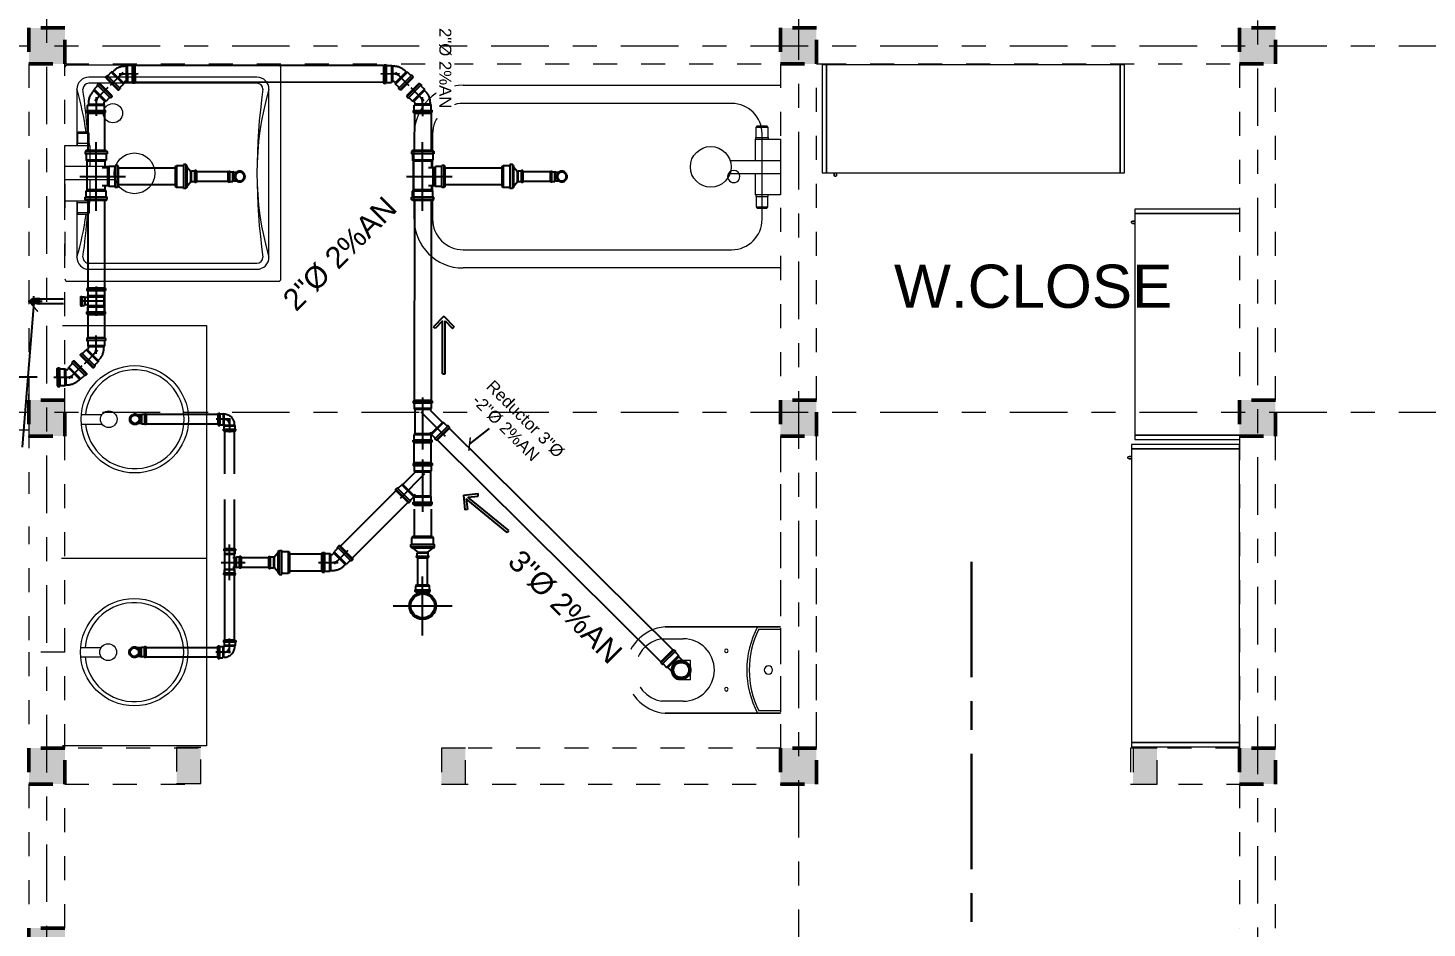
# Model space of a CAD drawing. Header units: millimetres. Extents: x -9559 to 23034, y -7226 to 22400.
# Drawn here: x 325.95 to 331.78, y 44.2 to 47.95 of the extents above; entities that cross this region are included whole.
import ezdxf

# ---------------------------------------------------------------- set-up
doc = ezdxf.new("R2010")
doc.units = ezdxf.units.MM
doc.header["$LTSCALE"] = 0.02
for name, pattern in [('ACAD_ISO05W100', [33, 24, -3, 0, -3, 0, -3]), ('ACAD_ISO08W100', [36, 24, -3, 6, -3]), ('ACAD_ISO10W100', [18, 12, -3, 0, -3]), ('CONTINUA', [0]), ('DASHED2', [0.375, 0.25, -0.125])]:
    doc.linetypes.add(name, pattern=pattern)
for name, color, linetype, lineweight in [('A-Mueble AA', 9, 'Continuous', 9), ('A-Mueble cocina 1-lavanderia', 9, 'Continuous', 9), ('A-Mueble cocina 4- Habitaciones', 9, 'Continuous', 9), ('A_DIM-1', 251, 'Continuous', 18), ('G-Linea Corte', 250, 'ACAD_ISO08W100', 30), ('IH-TUBERIA', 150, 'ACAD_ISO05W100', 25), ('S-GRID', 253, 'ACAD_ISO10W100', 5)]:
    doc.layers.add(name, color=color, linetype=linetype, lineweight=lineweight)
doc.layers.add('IH-A.NEGRAS', color=22, linetype='Continuous')
doc.layers.add('IH-PLANO BASE', color=250, linetype='DASHED2', lineweight=5, transparency=0.55)
doc.styles.add('Arial_3', font='arial.ttf', dxfattribs={"height": 0.18})
doc.styles.add('Arial_4', font='arial.ttf', dxfattribs={"height": 0.105})
doc.styles.get("Standard").update_dxf_attribs({"font": 'GOTHIC.TTF'})
doc.dimstyles.get("Standard").update_dxf_attribs({"dimtxt": 0.18, "dimasz": 0.18, "dimexe": 0.18, "dimexo": 0.0625, "dimgap": 0.09, "dimtad": 0, "dimzin": 3, "dimdsep": 46, "dimtxsty": 'Standard', "dimblk": 'ARCHTICK', "dimcen": 0.09, "dimadec": 0, "dimazin": 0, "dimtfac": 1, "dimtofl": 0, "dimtmove": 0, "dimatfit": 3, "dimldrblk": 'ARCHTICK', "dimfxl": 1, "dimtolj": 1, "dimtzin": 0, "dimarcsym": 0})

# ---------------------------------------------------------------- blocks, each defined once
blk = doc.blocks.new('Armario de baño-Puerta doble y 4 cajones - 1200 mm-226304-Nivel 2')
at = {"layer": 'A-Mueble AA'}
for p, q in [((-0.7802, -0.6), (-0.7802, 0.0005)), ((0.0006, -0.6), (0.0006, 0.0046)), ((0.9708, 0), (0.9708, -0.6)), ((-0.4098, -0.0751), (-0.4098, -0.1617)), ((-0.3698, -0.0751), (-0.3698, -0.1617)), ((0.5605, -0.0774), (0.5605, -0.164)), ((0.6005, -0.0774), (0.6005, -0.164)), ((0.9708, -0.6), (-0.7802, -0.6))]:
    blk.add_line(p, q, dxfattribs=at)
for centre, radius in [((-0.3898, -0.2987), 0.2236), ((0.5805, -0.301), 0.2236), ((-0.3898, -0.1902), 0.0348), ((0.5805, -0.1925), 0.0348), ((-0.3898, -0.2998), 0.0195), ((-0.3898, -0.2998), 0.016), ((0.5805, -0.3021), 0.0195), ((0.5805, -0.3021), 0.016)]:
    blk.add_circle(centre, radius, dxfattribs=at)
for centre in [(-0.3898, -0.2987), (0.5805, -0.301)]:
    blk.add_arc(centre, 0.206, 95.5712, 84.4288, dxfattribs=at)
blk = doc.blocks.new('Bañera-2D - Longitud 1525 mm-247260-Nivel 2')
at = {"layer": 'A-Mueble cocina 1-lavanderia'}
for p, q in [((0, 0), (1.3218, 0)), ((1.3218, -0.0762), (0.2032, -0.0762)), ((0.0762, -0.2032), (0.0762, -0.5588)), ((1.4488, -0.5588), (1.4488, -0.2032)), ((1.525, -0.2032), (1.525, -0.5588)), ((0.2032, -0.6858), (1.3218, -0.6858)), ((1.3218, -0.762), (0, -0.762))]:
    blk.add_line(p, q, dxfattribs=at)
for centre, radius, start, end in [((1.3218, -0.2032), 0.2032, 0, 90), ((0.2032, -0.2032), 0.127, 90, 180), ((1.3218, -0.2032), 0.127, 360, 90), ((0.1943, -0.381), 0.0254, 360, 180), ((0.1943, -0.381), 0.0254, 180, 0), ((0.2032, -0.5588), 0.127, 180, 270), ((1.3218, -0.5588), 0.2032, 270, 0), ((1.3218, -0.5588), 0.127, 270, 0)]:
    blk.add_arc(centre, radius, start, end, dxfattribs=at)
blk = doc.blocks.new('Asiento de WC_2 con cisterna - Basado en muro - 640 x 360 mm-202229-Nivel 2')
at = {"layer": 'A-Mueble cocina 1-lavanderia'}
for p, q in [((-0.055, 0.075), (-0.055, 0.555)), ((-0.055, 0.555), (-0.055, 0.17)), ((-0.005, 0.48), (-0.005, 0.57)), ((0.255, 0.57), (0.255, 0.48)), ((0.305, 0.555), (0.305, 0.075)), ((0.305, 0.17), (0.305, 0.555)), ((0.085, 0.5), (0.085, 0.45)), ((0.165, 0.45), (0.165, 0.5)), ((0.085, 0.45), (0.165, 0.45)), ((-0.055, 0.17), (-0.055, 0.075)), ((-0.045, 0.075), (-0.045, 0.1651)), ((0.295, 0.1651), (0.295, 0.075)), ((0.305, 0.075), (0.305, 0.17))]:
    blk.add_line(p, q, dxfattribs=at)
for centre, radius, start, end in [((0.125, 0.5393), 0.1807, 4.97911, 175.02089), ((0.125, 0.5393), 0.1807, 4.97911, 175.02089), ((0.125, 0.5482), 0.1318, 9.52728, 170.47272), ((0.125, 0.4883), 0.0417, 16.2602, 163.7398), ((0.125, 0.48), 0.13, 180, 360), ((0.045, 0.3), 0.0075, 0, 180), ((0.045, 0.3), 0.0075, 180, 360), ((0.205, 0.3), 0.0075, 0, 180), ((0.205, 0.3), 0.0075, 180, 360), ((0.125, -0.1675), 0.3825, 61.92751, 118.07249), ((0.125, -0.1775), 0.3825, 63.6122, 116.3878), ((0.125, 0.125), 0.0175, 0, 180), ((0.125, 0.125), 0.0175, 180, 360)]:
    blk.add_arc(centre, radius, start, end, dxfattribs=at)
blk = doc.blocks.new('Armário com Porta de Correr e 3 Prateleiras - Armário com Portas de Correr e 3 Prateleiras cód 14245PC-226292-Nivel 2')
at = {"layer": 'A-Mueble cocina 4- Habitaciones'}
for p, q in [((-0.612, 0.115), (-0.63, 0.115)), ((-0.63, 0.115), (-0.63, -0.335)), ((0.612, 0.115), (-0.612, 0.115)), ((-0.612, 0.115), (-0.612, -0.335)), ((-0.612, -0.335), (-0.612, 0.115)), ((0.612, -0.335), (0.612, 0.115)), ((0.63, 0.115), (0.612, 0.115)), ((0.612, 0.115), (0.612, -0.335)), ((0.63, -0.335), (0.63, 0.115)), ((-0.63, -0.335), (-0.612, -0.335)), ((-0.612, -0.335), (0.612, -0.335)), ((0.612, -0.335), (0.63, -0.335))]:
    blk.add_line(p, q, dxfattribs=at)
at = {"layer": 'A-Mueble cocina 4- Habitaciones', "flags": 128}
for points in [[(-0.58, -0.3355), (-0.58, -0.3374), (-0.58, -0.3391), (-0.58, -0.3406), (-0.58, -0.3418), (-0.58, -0.3429), (-0.58, -0.3437), (-0.58, -0.3443), (-0.58, -0.3446), (-0.58, -0.3448), (-0.58, -0.3448)], [(-0.58, -0.3448), (-0.58, -0.3447), (-0.58, -0.3443), (-0.58, -0.3438), (-0.58, -0.343), (-0.58, -0.342), (-0.58, -0.3408), (-0.58, -0.3393), (-0.58, -0.3377), (-0.58, -0.3358)], [(-0.57, -0.3448), (-0.57, -0.345), (-0.57, -0.3452), (-0.57, -0.3454), (-0.5701, -0.3456), (-0.5701, -0.3458), (-0.5701, -0.346), (-0.5702, -0.3462), (-0.5703, -0.3464), (-0.5703, -0.3465), (-0.5704, -0.3467), (-0.5705, -0.3469), (-0.5706, -0.3471), (-0.5707, -0.3473), (-0.5708, -0.3474), (-0.5709, -0.3476), (-0.571, -0.3478), (-0.5711, -0.3479), (-0.5712, -0.3481), (-0.5714, -0.3482), (-0.5715, -0.3484), (-0.5717, -0.3485), (-0.5718, -0.3486), (-0.572, -0.3488), (-0.5721, -0.3489), (-0.5723, -0.349), (-0.5725, -0.3491), (-0.5726, -0.3492), (-0.5728, -0.3493), (-0.573, -0.3494), (-0.5732, -0.3494), (-0.5734, -0.3495), (-0.5736, -0.3496), (-0.5738, -0.3496), (-0.574, -0.3497), (-0.5742, -0.3497), (-0.5743, -0.3497), (-0.5745, -0.3498), (-0.5747, -0.3498), (-0.5749, -0.3498), (-0.5751, -0.3498), (-0.5753, -0.3498), (-0.5755, -0.3498), (-0.5757, -0.3497), (-0.5759, -0.3497), (-0.5761, -0.3497), (-0.5763, -0.3496), (-0.5765, -0.3495), (-0.5767, -0.3495), (-0.5769, -0.3494), (-0.5771, -0.3493), (-0.5773, -0.3492), (-0.5774, -0.3491), (-0.5776, -0.349), (-0.5778, -0.3489), (-0.5779, -0.3488), (-0.5781, -0.3487), (-0.5783, -0.3486), (-0.5784, -0.3484), (-0.5785, -0.3483), (-0.5787, -0.3482), (-0.5788, -0.348), (-0.5789, -0.3479), (-0.5791, -0.3477), (-0.5792, -0.3475), (-0.5793, -0.3474), (-0.5794, -0.3472), (-0.5795, -0.347), (-0.5796, -0.3468), (-0.5796, -0.3466), (-0.5797, -0.3465), (-0.5798, -0.3463), (-0.5798, -0.3461), (-0.5799, -0.3459), (-0.5799, -0.3457), (-0.5799, -0.3455), (-0.58, -0.3453), (-0.58, -0.3451), (-0.58, -0.3449), (-0.58, -0.3448)], [(-0.57, -0.3355), (-0.57, -0.3374), (-0.57, -0.3391), (-0.57, -0.3406), (-0.57, -0.3418), (-0.57, -0.3429), (-0.57, -0.3437), (-0.57, -0.3443), (-0.57, -0.3446), (-0.57, -0.3448), (-0.57, -0.3448)], [(-0.57, -0.3448), (-0.57, -0.3447), (-0.57, -0.3443), (-0.57, -0.3438), (-0.57, -0.343), (-0.57, -0.342), (-0.57, -0.3408), (-0.57, -0.3393), (-0.57, -0.3377), (-0.57, -0.3358)]]:
    blk.add_lwpolyline(points, dxfattribs=at)
blk = doc.blocks.new('Armário com Porta de Correr e 1 Prateleira - Armário com Portas de Correr e 1 Prateleira cód 9024PC-C-226307-Nivel 2')
at = {"layer": 'A-Mueble cocina 4- Habitaciones'}
for p, q in [((-0.48, 0.1002), (-0.48, -0.335)), ((-0.462, 0.1002), (-0.462, -0.335)), ((-0.462, -0.335), (-0.462, 0.1002)), ((0.462, -0.335), (0.462, 0.1002)), ((0.462, 0.1002), (0.462, -0.335)), ((0.48, -0.335), (0.48, 0.1002)), ((-0.48, -0.335), (-0.462, -0.335)), ((-0.462, -0.335), (0.462, -0.335)), ((0.462, -0.335), (0.48, -0.335))]:
    blk.add_line(p, q, dxfattribs=at)
at = {"layer": 'A-Mueble cocina 4- Habitaciones', "flags": 128}
for points in [[(-0.43, -0.3355), (-0.43, -0.3374), (-0.43, -0.3391), (-0.43, -0.3406), (-0.43, -0.3418), (-0.43, -0.3429), (-0.43, -0.3437), (-0.43, -0.3443), (-0.43, -0.3446), (-0.43, -0.3448), (-0.43, -0.3448)], [(-0.43, -0.3448), (-0.43, -0.3447), (-0.43, -0.3443), (-0.43, -0.3438), (-0.43, -0.343), (-0.43, -0.342), (-0.43, -0.3408), (-0.43, -0.3393), (-0.43, -0.3377), (-0.43, -0.3358)], [(-0.42, -0.3448), (-0.42, -0.345), (-0.42, -0.3452), (-0.42, -0.3454), (-0.4201, -0.3456), (-0.4201, -0.3458), (-0.4201, -0.346), (-0.4202, -0.3462), (-0.4203, -0.3464), (-0.4203, -0.3465), (-0.4204, -0.3467), (-0.4205, -0.3469), (-0.4206, -0.3471), (-0.4207, -0.3473), (-0.4208, -0.3474), (-0.4209, -0.3476), (-0.421, -0.3478), (-0.4211, -0.3479), (-0.4212, -0.3481), (-0.4214, -0.3482), (-0.4215, -0.3484), (-0.4217, -0.3485), (-0.4218, -0.3486), (-0.422, -0.3488), (-0.4221, -0.3489), (-0.4223, -0.349), (-0.4225, -0.3491), (-0.4226, -0.3492), (-0.4228, -0.3493), (-0.423, -0.3494), (-0.4232, -0.3494), (-0.4234, -0.3495), (-0.4236, -0.3496), (-0.4238, -0.3496), (-0.424, -0.3497), (-0.4242, -0.3497), (-0.4243, -0.3497), (-0.4245, -0.3498), (-0.4247, -0.3498), (-0.4249, -0.3498), (-0.4251, -0.3498), (-0.4253, -0.3498), (-0.4255, -0.3498), (-0.4257, -0.3497), (-0.4259, -0.3497), (-0.4261, -0.3497), (-0.4263, -0.3496), (-0.4265, -0.3495), (-0.4267, -0.3495), (-0.4269, -0.3494), (-0.4271, -0.3493), (-0.4273, -0.3492), (-0.4274, -0.3491), (-0.4276, -0.349), (-0.4278, -0.3489), (-0.4279, -0.3488), (-0.4281, -0.3487), (-0.4283, -0.3486), (-0.4284, -0.3484), (-0.4285, -0.3483), (-0.4287, -0.3482), (-0.4288, -0.348), (-0.4289, -0.3479), (-0.4291, -0.3477), (-0.4292, -0.3475), (-0.4293, -0.3474), (-0.4294, -0.3472), (-0.4295, -0.347), (-0.4296, -0.3468), (-0.4296, -0.3466), (-0.4297, -0.3465), (-0.4298, -0.3463), (-0.4298, -0.3461), (-0.4299, -0.3459), (-0.4299, -0.3457), (-0.4299, -0.3455), (-0.43, -0.3453), (-0.43, -0.3451), (-0.43, -0.3449), (-0.43, -0.3448)], [(-0.42, -0.3355), (-0.42, -0.3374), (-0.42, -0.3391), (-0.42, -0.3406), (-0.42, -0.3418), (-0.42, -0.3429), (-0.42, -0.3437), (-0.42, -0.3443), (-0.42, -0.3446), (-0.42, -0.3448), (-0.42, -0.3448)], [(-0.42, -0.3448), (-0.42, -0.3447), (-0.42, -0.3443), (-0.42, -0.3438), (-0.42, -0.343), (-0.42, -0.342), (-0.42, -0.3408), (-0.42, -0.3393), (-0.42, -0.3377), (-0.42, -0.3358)]]:
    blk.add_lwpolyline(points, dxfattribs=at)
blk = doc.blocks.new('Hormigón-Cuadrado-Pilar - Columna 15x15-644438-Nivel 2')
at = {"layer": 'IH-PLANO BASE'}
blk.add_hatch(color=256, dxfattribs=at).paths.add_polyline_path([(0.075, -0.075), (0.075, 0.075), (-0.075, 0.075), (-0.075, -0.075)])
at = {"layer": 'IH-PLANO BASE', "lineweight": 50}
for p, q in [((0.075, 0.075), (-0.075, 0.075)), ((-0.075, 0.075), (-0.075, -0.075)), ((0.075, -0.075), (0.075, 0.075)), ((-0.075, -0.075), (0.075, -0.075))]:
    blk.add_line(p, q, dxfattribs=at)
blk = doc.blocks.new('Plato de ducha-3D - 900 x 900mm-634413-Nivel 2')
at = {"layer": 'A-Mueble cocina 1-lavanderia'}
for p, q in [((-0.325, 0.965), (-0.325, 0.085)), ((0.565, 0.975), (-0.315, 0.975)), ((0.575, 0.085), (0.575, 0.965)), ((-0.275, 0.875), (-0.275, 0.175)), ((-0.25, 0.875), (-0.25, 0.175)), ((0.475, 0.925), (-0.225, 0.925)), ((0.5, 0.175), (0.5, 0.875)), ((0.525, 0.175), (0.525, 0.875)), ((-0.225, 0.125), (0.009, 0.125)), ((0.2409, 0.125), (0.475, 0.125))]:
    blk.add_line(p, q, dxfattribs=at)
blk.add_circle((-0.125, 0.275), 0.04, dxfattribs=at)
for centre, radius, start, end in [((-0.315, 0.965), 0.01, 90, 180), ((0.565, 0.965), 0.01, 0, 90), ((-0.225, 0.875), 0.05, 90, 180), ((-0.225, 0.875), 0.025, 90, 180), ((0.125, 2.125), 1.25, 253.7398, 286.2602), ((0.125, 3.3375), 2.4625, 261.82877, 278.17123), ((0.475, 0.875), 0.05, 360, 90), ((0.475, 0.875), 0.025, 360, 90), ((-0.225, 0.175), 0.05, 180, 270), ((-0.225, 0.175), 0.025, 180, 270), ((0.475, 0.175), 0.05, 270, 0), ((0.475, 0.175), 0.025, 270, 0), ((0.125, -2.2875), 2.4625, 93.9988, 98.17123), ((0.125, -1.075), 1.25, 97.90493, 106.2602), ((0.125, -2.2875), 2.4625, 81.82877, 86.0026), ((0.125, -1.075), 1.25, 73.7398, 82.09785), ((-0.315, 0.085), 0.01, 180, 270), ((0.565, 0.085), 0.01, 270, 360)]:
    blk.add_arc(centre, radius, start, end, dxfattribs=at)
blk = doc.blocks.new('Ducha - Ducha-634414-Nivel 2')
at = {"layer": 'A-Mueble cocina 1-lavanderia'}
for p, q in [((-0.0275, 0.21), (-0.0275, 0.0009)), ((0.0275, 0.2098), (0.0275, 0)), ((-0.1717, 0.0973), (-0.1717, 0.0558)), ((-0.1654, 0.1008), (-0.1654, 0.0523)), ((-0.1233, 0.1008), (-0.1654, 0.1008)), ((-0.1233, 0.1024), (-0.1233, 0.0507)), ((-0.116, 0.1024), (-0.1233, 0.1024)), ((-0.116, 0.104), (-0.0275, 0.104)), ((-0.116, 0), (-0.116, 0.104)), ((0.0275, 0.104), (0.1159, 0.104)), ((0.1159, 0.104), (0.1159, 0)), ((0.1159, 0.1024), (0.1232, 0.1024)), ((0.1232, 0.1024), (0.1232, 0.0507)), ((0.1232, 0.1008), (0.1654, 0.1008)), ((0.1654, 0.1008), (0.1654, 0.0523)), ((0.1717, 0.0973), (0.1717, 0.0558)), ((-0.1654, 0.0523), (-0.1233, 0.0523)), ((-0.1233, 0.0507), (-0.116, 0.0507)), ((0.1232, 0.0507), (0.1159, 0.0507)), ((0.1654, 0.0523), (0.1232, 0.0523)), ((0.1159, 0), (-0.116, 0))]:
    blk.add_line(p, q, dxfattribs=at)
blk.add_circle((0.0003, 0.2901), 0.0848, dxfattribs=at)
for centre, radius, start, end in [((-0.1642, 0.0913), 0.00961, 97.18412, 141.15111), ((0.1651, 0.093), 0.0078, 33.36311, 88.30166), ((-0.1655, 0.0595), 0.00721, 210.90087, 270.7639), ((0.164, 0.0621), 0.00986, 277.77445, 320.56078)]:
    blk.add_arc(centre, radius, start, end, dxfattribs=at)
blk = doc.blocks.new('Jamba')
at = {"layer": 'IH-PLANO BASE', "transparency": 33554687}
h = blk.add_hatch(color=256, dxfattribs=at)
h.dxf.hatch_style = 1
h.paths.add_polyline_path([(-0.0508, -0.075), (0.0492, -0.075), (0.0492, 0.075), (-0.0508, 0.075)])
at = {"layer": 'IH-PLANO BASE'}
blk.add_lwpolyline([(0.0492, 0.075), (-0.0508, 0.075), (-0.0508, -0.075), (0.0492, -0.075)], close=True, dxfattribs=at)
blk = doc.blocks.new('Codo de 90 (2)')
at = {"layer": 'IH-TUBERIA'}
for p, q in [((1628.3978, 528.6574), (1628.3978, 528.6962)), ((1628.4998, 528.6574), (1628.4998, 528.6962)), ((1628.3868, 528.6157), (1628.5109, 528.6157)), ((1628.3868, 528.6031), (1628.3868, 528.6157)), ((1628.3868, 528.6157), (1628.3877, 528.6157)), ((1628.3868, 528.6031), (1628.5109, 528.6031)), ((1628.3925, 528.5974), (1628.3868, 528.6031)), ((1628.3925, 528.5974), (1628.5052, 528.5974)), ((1628.3978, 528.6574), (1628.3927, 528.6506)), ((1628.3927, 528.6207), (1628.3927, 528.6506)), ((1628.3927, 528.6506), (1628.505, 528.6506)), ((1628.3978, 528.6574), (1628.4998, 528.6574)), ((1628.4998, 528.6574), (1628.505, 528.6506)), ((1628.505, 528.6207), (1628.505, 528.6506)), ((1628.5052, 528.5974), (1628.5109, 528.6031)), ((1628.5109, 528.6157), (1628.51, 528.6157)), ((1628.5109, 528.6031), (1628.5109, 528.6157))]:
    blk.add_line(p, q, dxfattribs=at)
for radius in [0.0621, 0.0563, 0.051]:
    blk.add_circle((1628.4488, 528.7316), radius, dxfattribs=at)
for centre, start, end in [((1628.3877, 528.6207), 270, 360), ((1628.51, 528.6207), 180, 270)]:
    blk.add_arc(centre, 0.005, start, end, dxfattribs=at)
blk = doc.blocks.new('Codo 135')
at = {"layer": 'IH-TUBERIA'}
for p, q in [((1628.3925, 529.7716), (1628.3868, 529.7659)), ((1628.5109, 529.7659), (1628.3868, 529.7659)), ((1628.3868, 529.7659), (1628.3868, 529.7533)), ((1628.5109, 529.7533), (1628.3868, 529.7533)), ((1628.3868, 529.7533), (1628.3877, 529.7533)), ((1628.5052, 529.7716), (1628.3925, 529.7716)), ((1628.3927, 529.7483), (1628.3927, 529.7184)), ((1628.505, 529.7483), (1628.505, 529.7184)), ((1628.5052, 529.7716), (1628.5109, 529.7659)), ((1628.5109, 529.7533), (1628.51, 529.7533)), ((1628.5109, 529.7659), (1628.5109, 529.7533)), ((1628.3439, 529.6624), (1628.3528, 529.6713)), ((1628.3439, 529.6624), (1628.4317, 529.5745)), ((1628.3439, 529.6542), (1628.3439, 529.6624)), ((1628.3528, 529.6713), (1628.4406, 529.5835)), ((1628.3528, 529.6713), (1628.3535, 529.6706)), ((1628.3605, 529.6706), (1628.3816, 529.6917)), ((1628.3901, 529.6929), (1628.3816, 529.6917)), ((1628.461, 529.6123), (1628.3816, 529.6917)), ((1628.3901, 529.6929), (1628.3964, 529.6992)), ((1628.4622, 529.6208), (1628.3901, 529.6929)), ((1628.505, 529.7184), (1628.3927, 529.7184)), ((1628.3978, 529.7116), (1628.3927, 529.7184)), ((1628.4998, 529.7116), (1628.3978, 529.7116)), ((1628.3978, 529.7027), (1628.3978, 529.7116)), ((1628.4998, 529.7116), (1628.505, 529.7184)), ((1628.4998, 529.7027), (1628.4998, 529.7116)), ((1628.3439, 529.6542), (1628.4236, 529.5745)), ((1628.4236, 529.5745), (1628.4317, 529.5745)), ((1628.4317, 529.5745), (1628.4406, 529.5835)), ((1628.4399, 529.5912), (1628.461, 529.6123)), ((1628.4406, 529.5835), (1628.4399, 529.5841)), ((1628.4622, 529.6208), (1628.461, 529.6123)), ((1628.4622, 529.6208), (1628.4685, 529.6271))]:
    blk.add_line(p, q, dxfattribs=at)
for centre, radius, start, end in [((1628.3877, 529.7483), 0.005, 0, 90), ((1628.51, 529.7483), 0.005, 90, 180), ((1628.357, 529.6741), 0.005, 225, 315), ((1628.3928, 529.7027), 0.005, 315, 0), ((1628.3928, 529.7027), 0.107, 315, 0), ((1628.4435, 529.5877), 0.005, 135, 225)]:
    blk.add_arc(centre, radius, start, end, dxfattribs=at)
blk = doc.blocks.new('COLADERA SALIDA 2')
at = {"layer": 'IH-TUBERIA'}
for p, q in [((3.375, 5.788), (3.367, 5.779)), ((3.546, 5.779), (3.367, 5.779)), ((3.367, 5.779), (3.367, 5.761)), ((3.546, 5.761), (3.367, 5.761)), ((3.367, 5.761), (3.368, 5.761)), ((3.537, 5.788), (3.375, 5.788)), ((3.375, 5.754), (3.375, 5.711)), ((3.537, 5.711), (3.375, 5.711)), ((3.383, 5.701), (3.375, 5.711)), ((3.383, 5.788), (3.383, 5.807)), ((3.53, 5.701), (3.383, 5.701)), ((3.53, 5.788), (3.53, 5.807)), ((3.53, 5.701), (3.537, 5.711)), ((3.537, 5.788), (3.546, 5.779)), ((3.537, 5.754), (3.537, 5.711)), ((3.546, 5.761), (3.544, 5.761)), ((3.546, 5.779), (3.546, 5.761))]:
    blk.add_line(p, q, dxfattribs=at)
at = {"layer": 'IH-TUBERIA', "linetype": 'CONTINUA'}
for radius in [0.162, 0.144]:
    blk.add_circle((3.456, 5.952), radius, dxfattribs=at)
at = {"layer": 'IH-TUBERIA'}
for centre, start, end in [((3.368, 5.754), 0, 90), ((3.544, 5.754), 90, 180)]:
    blk.add_arc(centre, 0.0072, start, end, dxfattribs=at)
blk = doc.blocks.new('Reductor de 4 a 2')
at = {"layer": 'IH-TUBERIA'}
for p, q in [((1633.4944, 529.6525), (1633.4887, 529.6468)), ((1633.4944, 529.6525), (1633.6071, 529.6525)), ((1633.4997, 529.6525), (1633.5252, 529.673)), ((1633.5226, 529.703), (1633.5197, 529.7001)), ((1633.5818, 529.7001), (1633.5197, 529.7001)), ((1633.5197, 529.7001), (1633.5197, 529.6938)), ((1633.5818, 529.6938), (1633.5197, 529.6938)), ((1633.5197, 529.6938), (1633.5202, 529.6938)), ((1633.5789, 529.703), (1633.5226, 529.703)), ((1633.5227, 529.6913), (1633.5227, 529.6764)), ((1633.5788, 529.6764), (1633.5227, 529.6764)), ((1633.5252, 529.673), (1633.5227, 529.6764)), ((1633.5762, 529.673), (1633.5252, 529.673)), ((1633.5762, 529.673), (1633.5788, 529.6764)), ((1633.6017, 529.6525), (1633.5762, 529.673)), ((1633.5788, 529.6913), (1633.5788, 529.6764)), ((1633.5789, 529.703), (1633.5818, 529.7001)), ((1633.5818, 529.6938), (1633.5813, 529.6938)), ((1633.5818, 529.7001), (1633.5818, 529.6938)), ((1633.6071, 529.6525), (1633.6128, 529.6468)), ((1633.4887, 529.6468), (1633.6128, 529.6468)), ((1633.4887, 529.6468), (1633.4887, 529.6342)), ((1633.4887, 529.6342), (1633.6128, 529.6342)), ((1633.4887, 529.6342), (1633.4896, 529.6342)), ((1633.4946, 529.6292), (1633.4946, 529.5993)), ((1633.4946, 529.5993), (1633.6069, 529.5993)), ((1633.4997, 529.5925), (1633.4946, 529.5993)), ((1633.4997, 529.5925), (1633.6017, 529.5925)), ((1633.6017, 529.5925), (1633.6069, 529.5993)), ((1633.6069, 529.6292), (1633.6069, 529.5993)), ((1633.6128, 529.6342), (1633.6119, 529.6342)), ((1633.6128, 529.6468), (1633.6128, 529.6342))]:
    blk.add_line(p, q, dxfattribs=at)
for centre, radius, start, end in [((1633.5202, 529.6913), 0.0025, 0, 90), ((1633.5813, 529.6913), 0.0025, 90, 180), ((1633.4896, 529.6292), 0.005, 0, 90), ((1633.6119, 529.6292), 0.005, 90, 180)]:
    blk.add_arc(centre, radius, start, end, dxfattribs=at)
blk = doc.blocks.new('Y de 4 con salida de 4')
at = {"layer": 'IH-TUBERIA'}
for p, q in [((1629.0188, 529.8725), (1629.0131, 529.8668)), ((1629.1373, 529.8668), (1629.0131, 529.8668)), ((1629.0131, 529.8668), (1629.0131, 529.8542)), ((1629.1373, 529.8542), (1629.0131, 529.8542)), ((1629.0131, 529.8542), (1629.0141, 529.8542)), ((1629.1315, 529.8725), (1629.0188, 529.8725)), ((1629.0191, 529.8492), (1629.0191, 529.8193)), ((1629.1313, 529.8193), (1629.0191, 529.8193)), ((1629.0242, 529.8125), (1629.0191, 529.8193)), ((1629.0242, 529.6525), (1629.0242, 529.8125)), ((1629.1262, 529.8125), (1629.0242, 529.8125)), ((1629.1262, 529.8125), (1629.1313, 529.8193)), ((1629.1262, 529.8026), (1629.1262, 529.8125)), ((1629.1313, 529.8492), (1629.1313, 529.8193)), ((1629.1315, 529.8725), (1629.1373, 529.8668)), ((1629.1332, 529.8096), (1629.1343, 529.8181)), ((1629.1555, 529.8392), (1629.1343, 529.8181)), ((1629.2137, 529.7387), (1629.1343, 529.8181)), ((1629.1373, 529.8542), (1629.1363, 529.8542)), ((1629.1373, 529.8668), (1629.1373, 529.8542)), ((1629.1637, 529.8558), (1629.1548, 529.8469)), ((1629.2426, 529.7591), (1629.1548, 529.8469)), ((1629.1548, 529.8469), (1629.1555, 529.8462)), ((1629.2515, 529.768), (1629.1637, 529.8558)), ((1629.1718, 529.8558), (1629.1637, 529.8558)), ((1629.2515, 529.7761), (1629.1718, 529.8558)), ((1629.1262, 529.8026), (1629.1332, 529.8096)), ((1629.1262, 529.6584), (1629.2053, 529.7375)), ((1629.2053, 529.7375), (1629.1332, 529.8096)), ((1629.2053, 529.7375), (1629.2137, 529.7387)), ((1629.2348, 529.7598), (1629.2137, 529.7387)), ((1629.2426, 529.7591), (1629.2419, 529.7598)), ((1629.2515, 529.768), (1629.2426, 529.7591)), ((1629.2515, 529.7761), (1629.2515, 529.768)), ((1629.0242, 529.6525), (1629.0191, 529.6457)), ((1629.1313, 529.6457), (1629.0191, 529.6457)), ((1629.0191, 529.6159), (1629.0191, 529.6457)), ((1629.1262, 529.6525), (1629.0242, 529.6525)), ((1629.1262, 529.6525), (1629.1262, 529.6584)), ((1629.1262, 529.6525), (1629.1313, 529.6457)), ((1629.1313, 529.6159), (1629.1313, 529.6457)), ((1629.1373, 529.6109), (1629.0131, 529.6109)), ((1629.0131, 529.6109), (1629.0141, 529.6109)), ((1629.0131, 529.5983), (1629.0131, 529.6109)), ((1629.1373, 529.5983), (1629.0131, 529.5983)), ((1629.0188, 529.5925), (1629.0131, 529.5983)), ((1629.1315, 529.5925), (1629.0188, 529.5925)), ((1629.1315, 529.5925), (1629.1373, 529.5983)), ((1629.1373, 529.6109), (1629.1363, 529.6109)), ((1629.1373, 529.5983), (1629.1373, 529.6109))]:
    blk.add_line(p, q, dxfattribs=at)
for centre, start, end in [((1629.0141, 529.8492), 0, 90), ((1629.1363, 529.8492), 90, 180), ((1629.1519, 529.8427), 315, 45), ((1629.2384, 529.7563), 45, 135), ((1629.0141, 529.6159), 270, 360), ((1629.1363, 529.6159), 180, 270)]:
    blk.add_arc(centre, 0.005, start, end, dxfattribs=at)
blk = doc.blocks.new('T de 4 con salida de 4 (2)')
at = {"layer": 'IH-TUBERIA'}
for p, q in [((1627.7661, 529.331), (1627.7604, 529.3253)), ((1627.8846, 529.3253), (1627.7604, 529.3253)), ((1627.7604, 529.3253), (1627.7604, 529.3127)), ((1627.8846, 529.3127), (1627.7604, 529.3127)), ((1627.7604, 529.3127), (1627.7614, 529.3127)), ((1627.8788, 529.331), (1627.7661, 529.331)), ((1627.7664, 529.3077), (1627.7664, 529.2778)), ((1627.8786, 529.3077), (1627.8786, 529.2778)), ((1627.8788, 529.331), (1627.8846, 529.3253)), ((1627.8846, 529.3127), (1627.8836, 529.3127)), ((1627.8846, 529.3253), (1627.8846, 529.3127)), ((1627.6768, 529.2619), (1627.6825, 529.2677)), ((1627.6768, 529.2619), (1627.6768, 529.1492)), ((1627.6825, 529.2677), (1627.6951, 529.2677)), ((1627.6825, 529.2677), (1627.6825, 529.1435)), ((1627.6951, 529.2677), (1627.6951, 529.2667)), ((1627.6951, 529.2677), (1627.6951, 529.1435)), ((1627.7001, 529.2617), (1627.73, 529.2617)), ((1627.7368, 529.2566), (1627.73, 529.2617)), ((1627.73, 529.2617), (1627.73, 529.1494)), ((1627.7715, 529.2566), (1627.7368, 529.2566)), ((1627.7368, 529.2566), (1627.7368, 529.1546)), ((1627.8786, 529.2778), (1627.7664, 529.2778)), ((1627.7715, 529.271), (1627.7664, 529.2778)), ((1627.8735, 529.271), (1627.7715, 529.271)), ((1627.7715, 529.2384), (1627.7715, 529.271)), ((1627.8735, 529.271), (1627.8786, 529.2778)), ((1627.8735, 529.2384), (1627.8735, 529.271)), ((1627.8968, 529.2566), (1627.8735, 529.2566)), ((1627.8968, 529.2566), (1627.9035, 529.2617)), ((1627.8968, 529.2566), (1627.8968, 529.1546)), ((1627.9334, 529.2617), (1627.9035, 529.2617)), ((1627.9035, 529.2617), (1627.9035, 529.1494)), ((1627.951, 529.2677), (1627.9384, 529.2677)), ((1627.9384, 529.2677), (1627.9384, 529.2667)), ((1627.9384, 529.2677), (1627.9384, 529.1435)), ((1627.9568, 529.2619), (1627.951, 529.2677)), ((1627.951, 529.2677), (1627.951, 529.1435)), ((1627.9568, 529.2619), (1627.9568, 529.1492)), ((1627.6768, 529.1492), (1627.6825, 529.1435)), ((1627.6825, 529.1435), (1627.6951, 529.1435)), ((1627.6951, 529.1435), (1627.6951, 529.1444)), ((1627.7001, 529.1494), (1627.73, 529.1494)), ((1627.7368, 529.1546), (1627.73, 529.1494)), ((1627.8968, 529.1546), (1627.7368, 529.1546)), ((1627.8968, 529.1546), (1627.9035, 529.1494)), ((1627.9334, 529.1494), (1627.9035, 529.1494)), ((1627.9384, 529.1435), (1627.9384, 529.1444)), ((1627.951, 529.1435), (1627.9384, 529.1435)), ((1627.9568, 529.1492), (1627.951, 529.1435))]:
    blk.add_line(p, q, dxfattribs=at)
for centre, start, end in [((1627.7614, 529.3077), 0, 90), ((1627.8836, 529.3077), 90, 180), ((1627.7001, 529.2667), 180, 270), ((1627.9334, 529.2667), 270, 0), ((1627.7001, 529.1444), 90, 180), ((1627.9334, 529.1444), 0, 90)]:
    blk.add_arc(centre, 0.005, start, end, dxfattribs=at)
blk = doc.blocks.new('Codo 90')
at = {"layer": 'IH-TUBERIA', "color": 0}
for p, q in [((1628.392, 529.326), (1628.387, 529.32)), ((1628.511, 529.32), (1628.387, 529.32)), ((1628.387, 529.32), (1628.387, 529.307)), ((1628.511, 529.307), (1628.387, 529.307)), ((1628.387, 529.307), (1628.388, 529.307)), ((1628.505, 529.326), (1628.392, 529.326)), ((1628.393, 529.302), (1628.393, 529.272)), ((1628.505, 529.326), (1628.511, 529.32)), ((1628.505, 529.302), (1628.505, 529.272)), ((1628.511, 529.307), (1628.51, 529.307)), ((1628.511, 529.32), (1628.511, 529.307)), ((1628.329, 529.262), (1628.335, 529.268)), ((1628.329, 529.262), (1628.329, 529.149)), ((1628.329, 529.149), (1628.335, 529.143)), ((1628.335, 529.268), (1628.335, 529.143)), ((1628.335, 529.268), (1628.347, 529.268)), ((1628.335, 529.143), (1628.347, 529.143)), ((1628.347, 529.268), (1628.347, 529.143)), ((1628.347, 529.268), (1628.347, 529.267)), ((1628.347, 529.143), (1628.347, 529.144)), ((1628.352, 529.262), (1628.382, 529.262)), ((1628.352, 529.149), (1628.382, 529.149)), ((1628.382, 529.262), (1628.382, 529.149)), ((1628.389, 529.257), (1628.382, 529.262)), ((1628.389, 529.155), (1628.382, 529.149)), ((1628.389, 529.257), (1628.389, 529.155)), ((1628.393, 529.257), (1628.389, 529.257)), ((1628.393, 529.155), (1628.389, 529.155)), ((1628.505, 529.272), (1628.393, 529.272)), ((1628.398, 529.266), (1628.393, 529.272)), ((1628.5, 529.266), (1628.398, 529.266)), ((1628.398, 529.262), (1628.398, 529.266)), ((1628.5, 529.266), (1628.505, 529.272)), ((1628.5, 529.262), (1628.5, 529.266))]:
    blk.add_line(p, q, dxfattribs=at)
for centre, radius, start, end in [((1628.388, 529.302), 0.005, 0, 90), ((1628.51, 529.302), 0.005, 90, 180), ((1628.352, 529.267), 0.005, 180, 270), ((1628.352, 529.144), 0.005, 90, 180), ((1628.393, 529.262), 0.107, 270, 0), ((1628.393, 529.262), 0.005, 270, 0)]:
    blk.add_arc(centre, radius, start, end, dxfattribs=at)
blk = doc.blocks.new('T de 4 con salida de 2 (2)')
at = {"layer": 'IH-TUBERIA'}
for p, q in [((1627.7981, 528.3627), (1627.7953, 528.3598)), ((1627.8573, 528.3598), (1627.7953, 528.3598)), ((1627.7953, 528.3598), (1627.7953, 528.3535)), ((1627.8573, 528.3535), (1627.7953, 528.3535)), ((1627.7953, 528.3535), (1627.7957, 528.3535)), ((1627.8545, 528.3627), (1627.7981, 528.3627)), ((1627.7982, 528.351), (1627.7982, 528.3361)), ((1627.8544, 528.351), (1627.8544, 528.3361)), ((1627.8545, 528.3627), (1627.8573, 528.3598)), ((1627.8573, 528.3535), (1627.8569, 528.3535)), ((1627.8573, 528.3598), (1627.8573, 528.3535)), ((1627.7363, 528.314), (1627.742, 528.3198)), ((1627.7363, 528.314), (1627.7363, 528.2013)), ((1627.742, 528.3198), (1627.7547, 528.3198)), ((1627.742, 528.3198), (1627.742, 528.1956)), ((1627.7547, 528.3198), (1627.7547, 528.3188)), ((1627.7547, 528.3198), (1627.7547, 528.1956)), ((1627.7597, 528.3138), (1627.7895, 528.3138)), ((1627.7963, 528.3087), (1627.7895, 528.3138)), ((1627.7895, 528.3138), (1627.7895, 528.2015)), ((1627.7963, 528.3087), (1627.7963, 528.2067)), ((1627.8008, 528.3087), (1627.7963, 528.3087)), ((1627.8544, 528.3361), (1627.7982, 528.3361)), ((1627.8008, 528.3327), (1627.7982, 528.3361)), ((1627.8518, 528.3327), (1627.8008, 528.3327)), ((1627.8008, 528.3087), (1627.8008, 528.3327)), ((1627.8518, 528.3327), (1627.8544, 528.3361)), ((1627.8518, 528.3087), (1627.8518, 528.3327)), ((1627.8563, 528.3087), (1627.8518, 528.3087)), ((1627.8563, 528.3087), (1627.8631, 528.3138)), ((1627.8563, 528.3087), (1627.8563, 528.2067)), ((1627.893, 528.3138), (1627.8631, 528.3138)), ((1627.8631, 528.3138), (1627.8631, 528.2015)), ((1627.898, 528.3198), (1627.898, 528.3188)), ((1627.9106, 528.3198), (1627.898, 528.3198)), ((1627.898, 528.3198), (1627.898, 528.1956)), ((1627.9163, 528.314), (1627.9106, 528.3198)), ((1627.9106, 528.3198), (1627.9106, 528.1956)), ((1627.9163, 528.314), (1627.9163, 528.2013)), ((1627.7363, 528.2013), (1627.742, 528.1956)), ((1627.742, 528.1956), (1627.7547, 528.1956)), ((1627.7547, 528.1956), (1627.7547, 528.1965)), ((1627.7597, 528.2015), (1627.7895, 528.2015)), ((1627.7963, 528.2067), (1627.7895, 528.2015)), ((1627.8563, 528.2067), (1627.7963, 528.2067)), ((1627.8563, 528.2067), (1627.8631, 528.2015)), ((1627.893, 528.2015), (1627.8631, 528.2015)), ((1627.898, 528.1956), (1627.898, 528.1965)), ((1627.9106, 528.1956), (1627.898, 528.1956)), ((1627.9163, 528.2013), (1627.9106, 528.1956))]:
    blk.add_line(p, q, dxfattribs=at)
for centre, radius, start, end in [((1627.7957, 528.351), 0.0025, 0, 90), ((1627.8569, 528.351), 0.0025, 90, 180), ((1627.7597, 528.3188), 0.005, 180, 270), ((1627.893, 528.3188), 0.005, 270, 0), ((1627.7597, 528.1965), 0.005, 90, 180), ((1627.893, 528.1965), 0.005, 0, 90)]:
    blk.add_arc(centre, radius, start, end, dxfattribs=at)

msp = doc.modelspace()

# ---------------------------------------------------------------- linework, layer by layer
at = {"layer": 'G-Linea Corte'}
msp.add_line((329.8809, 45.7268), (329.8809, 37.9277), dxfattribs=at)
at = {"layer": 'IH-A.NEGRAS'}
for p, q in [((327.4306, 47.7941), (326.3935, 47.7945)), ((327.4306, 47.7241), (326.3935, 47.7245)), ((326.1989, 47.5956), (326.1989, 47.4404)), ((326.2689, 47.5956), (326.2689, 47.4404)), ((327.5595, 47.596), (327.5591, 47.4405)), ((326.5638, 47.3669), (326.3273, 47.3669)), ((326.7842, 47.3519), (326.6528, 47.3519)), ((327.9241, 47.3669), (327.6875, 47.3669)), ((328.1261, 47.3519), (328.013, 47.3519)), ((326.5638, 47.2969), (326.3273, 47.2969)), ((326.7842, 47.3119), (326.6528, 47.3119)), ((327.9241, 47.2969), (327.6875, 47.2969)), ((328.1261, 47.3119), (328.013, 47.3119)), ((326.1989, 47.232), (326.1989, 46.6599)), ((326.2689, 47.232), (326.2689, 46.6599)), ((327.5595, 47.232), (327.5591, 46.3991)), ((327.6295, 47.232), (327.6291, 46.3991)), ((327.6823, 46.7497), (327.639, 46.7064)), ((327.6823, 46.7497), (327.7256, 46.7064)), ((327.6461, 46.6993), (327.639, 46.7064)), ((327.6773, 46.7306), (327.6461, 46.6993)), ((327.6773, 46.5101), (327.6773, 46.7306)), ((327.6873, 46.5101), (327.6873, 46.7306)), ((327.6873, 46.7306), (327.7186, 46.6993)), ((327.7186, 46.6993), (327.7256, 46.7064)), ((327.6773, 46.5101), (327.6873, 46.5101)), ((326.741, 46.3406), (326.444, 46.3406)), ((326.741, 46.3006), (326.444, 46.3006)), ((328.6361, 45.3603), (327.7049, 46.2829)), ((326.77, 46.0937), (326.77, 46.2716)), ((326.81, 46.0937), (326.81, 46.2716)), ((327.5591, 46.1244), (327.5591, 46.226)), ((327.6291, 46.1244), (327.6291, 46.226)), ((328.5869, 45.3106), (327.6556, 46.2332)), ((326.77, 45.4004), (326.77, 45.9869)), ((326.81, 45.4004), (326.81, 45.9869)), ((327.2514, 45.7918), (327.4833, 46.0236)), ((327.7641, 46.0045), (327.825, 46.0108)), ((327.7641, 46.0045), (327.7703, 45.9436)), ((327.9468, 45.8495), (327.7758, 45.9886)), ((327.7758, 45.9886), (327.7803, 45.9446)), ((327.7821, 45.9963), (327.826, 46.0009)), ((327.9532, 45.8573), (327.7821, 45.9963)), ((327.826, 46.0009), (327.825, 46.0108)), ((327.3009, 45.7423), (327.5328, 45.9741)), ((327.5591, 45.9466), (327.5591, 45.8323)), ((327.6291, 45.9466), (327.6291, 45.8323)), ((327.7803, 45.9446), (327.7703, 45.9436)), ((327.9468, 45.8495), (327.9532, 45.8573)), ((327.0408, 45.7593), (327.1729, 45.7593)), ((326.8388, 45.7443), (326.9519, 45.7443)), ((326.8388, 45.7043), (326.9519, 45.7043)), ((327.5741, 45.6303), (327.5741, 45.7433)), ((327.6141, 45.6303), (327.6141, 45.7433)), ((327.0408, 45.6893), (327.1729, 45.6893)), ((326.4417, 45.3703), (326.7423, 45.3703)), ((326.4417, 45.3303), (326.7423, 45.3303))]:
    msp.add_line(p, q, dxfattribs=at)
at = {"layer": 'IH-A.NEGRAS', "linetype": 'DASHED2', "ltscale": 15}
for p, q in [((325.9983, 46.8223), (326.1684, 46.8223)), ((325.9983, 46.8025), (326.1684, 46.8026))]:
    msp.add_line(p, q, dxfattribs=at)
at = {"layer": 'IH-PLANO BASE'}
for p, q in [((325.9539, 47.8009), (325.9539, 47.3009)), ((326.1039, 45.3509), (326.1039, 47.8009)), ((326.1039, 47.8009), (329.0843, 47.8009)), ((329.0843, 47.8009), (329.0843, 44.9509)), ((329.2343, 44.8009), (329.2343, 47.8009)), ((329.2343, 47.8009), (329.2583, 47.8009)), ((329.2583, 47.8009), (330.9963, 47.8009)), ((330.9963, 47.8009), (330.9963, 46.4009)), ((331.1463, 46.4009), (331.1463, 47.8009)), ((325.9539, 47.3009), (325.9539, 45.3509)), ((326.1039, 47.3009), (326.1039, 46.9057)), ((325.9539, 46.4259), (325.9539, 46.4009)), ((325.9539, 46.4009), (325.9539, 46.4259)), ((326.1039, 46.4009), (325.9539, 46.4009)), ((325.9539, 46.2509), (325.9539, 46.2459)), ((325.9539, 46.2459), (325.9539, 46.2509)), ((329.0843, 46.2509), (329.0843, 44.9509)), ((329.2343, 44.9509), (329.2343, 46.2509)), ((330.9963, 46.2509), (330.9963, 44.9559)), ((331.1463, 44.9509), (331.1463, 46.2509)), ((325.9539, 45.3509), (325.9539, 44.9509)), ((326.1039, 45.3509), (325.9539, 45.3509)), ((326.1039, 44.9509), (326.1039, 45.3509)), ((326.6588, 44.9509), (326.1039, 44.9509)), ((329.0843, 44.9509), (327.772, 44.9509)), ((330.9963, 44.9509), (330.5429, 44.9509)), ((330.5429, 44.9509), (330.5429, 44.8009)), ((330.9963, 44.9559), (330.9963, 44.9509)), ((325.9539, 44.8009), (325.9539, 44.2009)), ((326.1039, 44.2009), (326.1039, 44.8009)), ((326.1039, 44.8009), (326.6588, 44.8009)), ((327.6838, 44.8009), (329.0843, 44.8009)), ((330.5429, 44.8009), (330.9963, 44.8009)), ((330.9963, 44.8009), (330.9963, 44.2009)), ((331.1463, 44.2009), (331.1463, 44.8009))]:
    msp.add_line(p, q, dxfattribs=at)
at = {"layer": 'IH-PLANO BASE', "lineweight": 15}
for p, q in [((324.9963, 46.4259), (325.9539, 46.4259)), ((325.9539, 46.2759), (325.1463, 46.2759))]:
    msp.add_line(p, q, dxfattribs=at)
at = {"layer": 'IH-TUBERIA'}
for p, q in [((326.3456, 47.7654), (326.2917, 47.7108)), ((326.4097, 47.7596), (326.3305, 47.7591)), ((327.4972, 47.7596), (327.4204, 47.7591)), ((327.5384, 47.7101), (327.482, 47.7657)), ((326.283, 47.7034), (326.2273, 47.647)), ((327.6004, 47.6474), (327.5458, 47.7014)), ((326.2335, 47.6622), (326.234, 47.5854)), ((327.5946, 47.5833), (327.5941, 47.6625)), ((326.2339, 47.1894), (326.2339, 47.4745)), ((327.5941, 47.1894), (327.5941, 47.4745)), ((326.1663, 47.3319), (326.3567, 47.3319)), ((327.5265, 47.3319), (327.7169, 47.3319)), ((326.2339, 46.8735), (326.2339, 46.7521)), ((325.9512, 46.8123), (326.009, 46.8123)), ((325.9731, 46.8342), (325.9731, 46.7904)), ((326.2635, 46.8128), (326.1794, 46.8128)), ((326.2343, 46.5933), (326.2338, 46.67)), ((326.1848, 46.5521), (326.2405, 46.6085)), ((326.1222, 46.49), (326.1762, 46.5446)), ((325.9885, 46.4959), (325.6948, 46.4959)), ((326.0581, 46.4959), (326.1373, 46.4964)), ((327.5941, 46.412), (327.5941, 46.1945)), ((327.5864, 46.3519), (327.6879, 46.2504)), ((326.7941, 46.3206), (326.7344, 46.3206)), ((326.79, 46.3246), (326.79, 46.265)), ((327.5941, 46.1528), (327.5941, 45.9353)), ((327.6019, 46.0927), (327.5003, 45.9912)), ((326.79, 45.6497), (326.79, 45.7988)), ((327.2268, 45.7177), (327.2837, 45.7746)), ((326.7546, 45.7243), (326.8542, 45.7243)), ((327.1596, 45.7243), (327.2427, 45.7243)), ((327.5941, 45.4204), (327.5941, 45.6661)), ((327.4713, 45.5432), (327.7169, 45.5432)), ((326.79, 45.3462), (326.79, 45.4072)), ((326.7941, 45.3503), (326.7332, 45.3503))]:
    msp.add_line(p, q, dxfattribs=at)
for centre, radius, start, end in [((326.3541, 47.7241), 0.0351, 90.37366, 135.37366), ((327.474, 47.7243), 0.0351, 45.37366, 90.37366), ((326.2687, 47.639), 0.0351, 135.37366, 180.37366), ((327.5591, 47.6389), 0.0351, 0.37366, 45.37366), ((326.1991, 46.6165), 0.0351, 315.37366, 0.37366), ((326.1137, 46.5313), 0.0351, 270.37366, 315.37366), ((326.7671, 46.2977), 0.0229, 0, 90), ((327.2181, 45.7611), 0.0368, 270, 315), ((326.7666, 45.3737), 0.0234, 270, 0)]:
    msp.add_arc(centre, radius, start, end, dxfattribs=at)
at = {"layer": 'S-GRID'}
for p, q in [((329.1593, 59.9376), (329.1593, 37.4462)), ((326.0289, 37.2895), (326.0289, 59.6876)), ((331.0713, 59.6626), (331.0713, 37.2645))]:
    msp.add_line(p, q, dxfattribs=at)

# ---------------------------------------------------------------- block references
at = {"layer": 'IH-PLANO BASE'}
for name, p in [('Hormigón-Cuadrado-Pilar - Columna 15x15-644438-Nivel 2', (326.0289, 47.8759)), ('Hormigón-Cuadrado-Pilar - Columna 15x15-644438-Nivel 2', (329.1593, 47.8759)), ('Hormigón-Cuadrado-Pilar - Columna 15x15-644438-Nivel 2', (331.0713, 47.8759)), ('Armário com Porta de Correr e 3 Prateleiras - Armário com Portas de Correr e 3 Prateleiras cód 14245PC-226292-Nivel 2', (329.8883, 47.682)), ('Hormigón-Cuadrado-Pilar - Columna 15x15-644438-Nivel 2', (326.0289, 46.3259)), ('Hormigón-Cuadrado-Pilar - Columna 15x15-644438-Nivel 2', (329.1593, 46.3259)), ('Hormigón-Cuadrado-Pilar - Columna 15x15-644438-Nivel 2', (331.0713, 46.3259)), ('Hormigón-Cuadrado-Pilar - Columna 15x15-644438-Nivel 2', (326.0289, 44.8759)), ('Jamba', (326.6202, 44.8782)), ('Jamba', (327.7228, 44.8759)), ('Hormigón-Cuadrado-Pilar - Columna 15x15-644438-Nivel 2', (329.1593, 44.8759)), ('Jamba', (330.6045, 44.8752)), ('Hormigón-Cuadrado-Pilar - Columna 15x15-644438-Nivel 2', (331.0713, 44.8759)), ('Hormigón-Cuadrado-Pilar - Columna 15x15-644438-Nivel 2', (326.0289, 44.1259))]:
    msp.add_blockref(name, p, dxfattribs=at)
for name, p, rotation in [('Plato de ducha-3D - 900 x 900mm-634413-Nivel 2', (326.0289, 47.4707), 269.9999999999999), ('Bañera-2D - Longitud 1525 mm-247260-Nivel 2', (329.0843, 46.9509), 180), ('Ducha - Ducha-634414-Nivel 2', (326.1039, 47.3457), 269.9999999999999), ('Ducha - Ducha-634414-Nivel 2', (329.0843, 47.3718), 89.9999999999999), ('Armário com Porta de Correr e 1 Prateleira - Armário com Portas de Correr e 1 Prateleira cód 9024PC-C-226307-Nivel 2', (330.8961, 46.7166), 270.0000000000001), ('Armario de baño-Puerta doble y 4 cajones - 1200 mm-226304-Nivel 2', (326.0939, 45.7401), 89.99999999999974), ('Armário com Porta de Correr e 3 Prateleiras - Armário com Portas de Correr e 3 Prateleiras cód 14245PC-226292-Nivel 2', (330.8813, 45.5859), 269.9999999999995), ('Asiento de WC_2 con cisterna - Basado en muro - 640 x 360 mm-202229-Nivel 2', (329.1593, 45.1509), 89.99999999999991)]:
    msp.add_blockref(name, p, dxfattribs=dict(at, rotation=rotation))
at = {"layer": 'IH-TUBERIA'}
for name, p, xscale, yscale, zscale, rotation in [('Codo 135', (1285.736, -432.8464), 0.6266218106429511, 0.6266218106429511, 0.6266218106429511, 135.3736617761706), ('Codo 135', (666.0447, -970.4758), 0.6266218106429512, 0.6266218106429512, 0.6266218106429512, 90.3736617761792), ('Codo 135', (1344.4688, 386.2097), 0.6266218106429514, 0.6266218106429514, 0.6266218106429514, 180.373661776179), ('T de 4 con salida de 4 (2)', (-67.6673, 1258.9619), 0.744325571088542, 0.744325571088542, 0.744325571088542, 270), ('T de 4 con salida de 4 (2)', (-66.3071, 1258.9619), 0.744325571088542, 0.744325571088542, 0.744325571088542, 270), ('Reductor de 4 a 2', (-100.0477, 1363.2333), 0.8055466608640647, 0.8055466608640647, 0.8055466608640647, 269.9999999999859), ('Reductor de 4 a 2', (-98.6874, 1363.2333), 0.8055466608640647, 0.8055466608640647, 0.8055466608640647, 269.9999999999859), ('Codo de 90 (2)', (137.7579, -535.0012), -0.357599898545704, 0.357599898545704, 0.357599898545704, 270), ('Codo de 90 (2)', (139.0997, -535.0012), -0.357599898545704, 0.357599898545704, 0.357599898545704, 270), ('T de 4 con salida de 2 (2)', (655.5699, -968.0362), 0.623438097964059, 0.623438097964059, 0.623438097964059, 90), ('Codo de 90 (2)', (425.2523, -258.9592), 0.187768589473402, 0.187768589473402, 0.187768589473402, 90), ('Codo 135', (-692.001, -291.9543), 0.6266218106429512, 0.6266218106429512, 0.6266218106429512, 0.3736617761790393), ('Codo 135', (-633.2682, 527.1018), 0.6266218106429511, 0.6266218106429511, 0.6266218106429511, 315.3736617761706), ('Y de 4 con salida de 4', (-700.278, 380.5478), -0.6309543571210894, 0.6309543571210894, 0.6309543571210894, 180), ('Codo de 90 (2)', (515.4708, -536.0124), 0.357599898545704, 0.357599898545704, 0.357599898545704, 90.00004323209517), ('Codo 90', (542.9102, -618.7151), 0.4083860123795286, 0.4083860123795286, 0.4083860123795286, 90), ('Y de 4 con salida de 4', (1355.4662, 380.2886), 0.6309543571210894, 0.6309543571210894, 0.6309543571210894, 179.9999999999245), ('Codo 135', (-675.1867, 556.0871), 0.6568821644693669, 0.6568821644693669, 0.6568821644693669, 315), ('Reductor de 4 a 2', (1643.4955, 472.4438), 0.8055466608640647, 0.8055466608640647, 0.8055466608640647, 179.9999999999859), ('T de 4 con salida de 4 (2)', (120.7669, 679.446), 0.3893064027223312, 0.3893064027223312, 0.3893064027223312, 270), ('Reductor de 4 a 2', (753.6523, -1270.1771), 0.8055466608640647, 0.8055466608640647, 0.8055466608640647, 89.99999999998589), ('COLADERA SALIDA 2', (328.7957, 47.6123), 0.3476527348438089, 0.3476527348438089, 0.3476527348438089, 179.9999999999829), ('Codo de 90 (2)', (515.4685, -536.9827), 0.357599898545704, 0.357599898545704, 0.357599898545704, 90.00004323209517), ('Codo de 90 (2)', (815.3039, 999.844), 0.625799822454982, 0.625799822454982, 0.625799822454982, 224.9999999999985)]:
    msp.add_blockref(name, p, dxfattribs=dict(at, xscale=xscale, yscale=yscale, zscale=zscale, rotation=rotation))
at = {"layer": 'IH-TUBERIA', "xscale": 0.4173150697778119, "yscale": 0.4173150697778119, "zscale": 0.4173150697778119}
msp.add_blockref('Codo 90', (-352.7862, -175.4952), dxfattribs=at)

# ---------------------------------------------------------------- leaders
at = {"layer": 'A_DIM-1'}
msp.add_leader([(325.9731, 46.7904), (325.9264, 46.2043)], dimstyle='Standard', override={"dimscale": 0.2, "dimtxt": 0.3, "dimasz": 0.2, "dimtmove": 1}, dxfattribs=at)

# ---------------------------------------------------------------- next in the draw order: texts
at = {"layer": 'IH-A.NEGRAS', "attachment_point": 1, "style": 'Arial_4', "bg_fill": 3, "box_fill_scale": 1.25, "bg_fill_color": 256, "bg_fill_true_color": 13158600, "bg_fill_transparency": 0}
for s, insert, char_height, width, rotation in [('2"Ø 2%AN', (327.7136, 47.9509), 0.05, 0.364223, 270), ('2"Ø 2%AN', (327.003, 46.8297), 0.09, 0.594283, 45), ('Reductor 3"Ø -2"Ø 2%AN', (327.8909, 46.4887), 0.05, 0.470552, 315), ('3"Ø 2%AN', (328.0071, 45.7849), 0.09, 0.736126, 315)]:
    msp.add_mtext(s, dxfattribs=dict(at, insert=insert, char_height=char_height, width=width, rotation=rotation))
at = {"layer": 'IH-A.NEGRAS', "insert": (325.0928, 45.987), "char_height": 0.09, "width": 0.855096, "attachment_point": 1, "style": 'Arial_4', "bg_fill": 3, "box_fill_scale": 1.25, "bg_fill_color": 256, "bg_fill_true_color": 13158600, "bg_fill_transparency": 0}
msp.add_mtext('1/2"Ø 2%AN\\P', dxfattribs=at)
at = {"layer": 'IH-PLANO BASE', "insert": (329.5574, 46.965), "char_height": 0.18, "width": 0.709493, "attachment_point": 1, "style": 'Arial_3', "bg_fill": 3, "box_fill_scale": 1.25, "bg_fill_color": 256, "bg_fill_true_color": 13158600, "bg_fill_transparency": 0}
msp.add_mtext('W.CLOSE', dxfattribs=at)

# ---------------------------------------------------------------- next in the draw order: linework, layer by layer
at = {"layer": 'IH-A.NEGRAS'}
msp.add_line((327.6295, 47.5959), (327.6291, 47.4403), dxfattribs=at)
at = {"layer": 'S-GRID'}
for p, q in [((323.02, 47.8759), (337.5054, 47.8759)), ((323.02, 46.3509), (337.5054, 46.3509))]:
    msp.add_line(p, q, dxfattribs=at)

# ---------------------------------------------------------------- next in the draw order: block references
at = {"layer": 'IH-TUBERIA', "xscale": 0.6266218106429511, "yscale": 0.6266218106429511, "zscale": 0.6266218106429511, "rotation": 45.37366177617061}
msp.add_blockref('Codo 135', (-153.0114, -911.743), dxfattribs=at)

# ---------------------------------------------------------------- next in the draw order: leaders
at = {"layer": 'A_DIM-1'}
msp.add_leader([(327.7895, 46.2174), (327.8722, 46.2825)], dimstyle='Standard', override={"dimscale": 0.2, "dimtxt": 0.3, "dimasz": 0.2, "dimtmove": 1}, dxfattribs=at)

doc.saveas('drawing.dxf')
